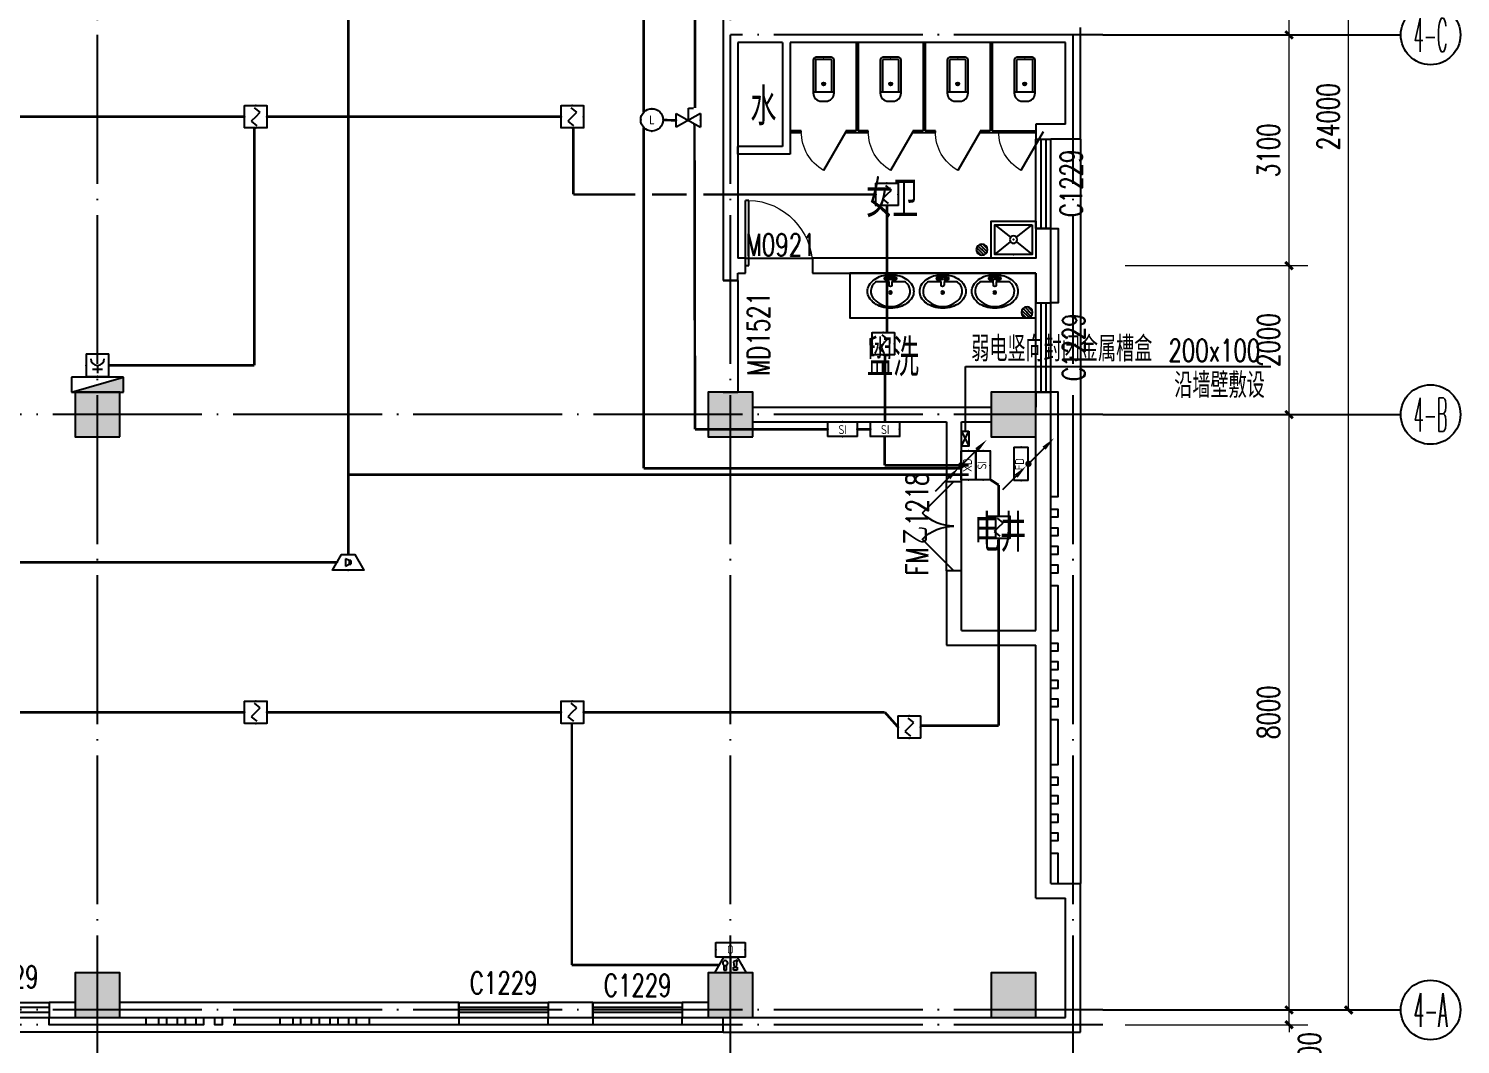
# Model space of a CAD drawing. Extents: x -124594 to 516503, y -3148 to 203159.
# Drawn here: x 135233 to 154458, y 17676 to 31324 of the extents above; entities that cross this region are included whole.
import ezdxf
from ezdxf.enums import TextEntityAlignment as Align

# ---------------------------------------------------------------- set-up
doc = ezdxf.new("R2010")
doc.units = 0
doc.header["$LTSCALE"] = 1000
doc.header["$MEASUREMENT"] = 0
doc.linetypes.add('DASH', pattern=[0.35, 0.25, -0.1])
doc.linetypes.add('DOTE', pattern=[2.42, 2, -0.2, 0.02, -0.2])
for name, color, linetype in [('AXIS', 3, 'Continuous'), ('AXIS_TEXT', 7, 'Continuous'), ('COLUMN', 9, 'Continuous'), ('DOOR_FIRE', 4, 'Continuous'), ('DOOR_FIRE_TEXT', 7, 'Continuous'), ('EQUIP-消防', 3, 'Continuous'), ('EQUIP-通讯', 3, 'Continuous'), ('EQUIP_消火栓', 7, 'Continuous'), ('J-AXIS-轴线', 1, 'DOTE'), ('J-DOOR-窗', 8, 'Continuous'), ('J-DOOR-门', 8, 'Continuous'), ('J-FLOR-洞口', 4, 'Continuous'), ('J-FURN-厨卫', 253, 'Continuous'), ('J-WALL-墙体', 2, 'Continuous'), ('LATRINE', 8, 'Continuous'), ('LWIRE', 4, 'Continuous'), ('PUB_HATCH', 8, 'Continuous'), ('PUB_TEXT', 7, 'Continuous'), ('TEL_LEAD', 3, 'Continuous'), ('WINDOW_TEXT', 7, 'Continuous'), ('WIRE-消防', 222, 'Continuous'), ('WIRE-消防广播', 4, 'TG_BC'), ('WIRE-消防电话', 4, 'TG_F'), ('外墙装饰线', 181, 'Continuous'), ('装饰柱', 7, 'Continuous')]:
    doc.layers.add(name, color=color, linetype=linetype)
doc.layers.add('建筑底图', color=8, linetype='Continuous', lineweight=5)
doc.styles.add('_TCH_AXIS', font='COMPLEX', dxfattribs={"bigfont": 'GBCBIG'})
doc.styles.add('_TCH_DIM', font='SIMPLEX', dxfattribs={"bigfont": 'GBCBIG'})
doc.styles.add('_TCH_DIM_T3', font='SIMPLEX', dxfattribs={"width": 0.705882, "bigfont": 'GBCBIG'})
doc.styles.add('_TCH_WINDOW', font='SIMPLEX', dxfattribs={"height": 3.5, "bigfont": 'GBCBIG'})
doc.styles.add('_TEL_ATTDEF', font='GBENOR', dxfattribs={"width": 0.8, "height": 3, "bigfont": 'GBCBIG'})
doc.styles.add('_TEL_DIM', font='SIMPLEX', dxfattribs={"width": 0.8, "height": 3.5, "bigfont": 'HZTXT'})
doc.styles.add('COMPLEX', font='COMPLEX')
doc.styles.add('HZ', font='simplex.shx', dxfattribs={"width": 0.7, "bigfont": 'hztxt.shx'})
doc.styles.get("Standard").update_dxf_attribs({"font": 'gbenor.shx', "bigfont": 'gbcbig.shx'})
doc.styles.add('TG_LINETYPE', font='SIMPLEX', dxfattribs={"width": 0.8, "height": 3, "bigfont": 'HZTXT'})
doc.linetypes.add('TG_BC', pattern='A,2,-0.85,["BC",TG_LINETYPE,S=0.1,R=0,X=-0.65,Y=-0.15],0', length=2.85)
doc.linetypes.add('TG_F', pattern='A,2,-0.4,["F",TG_LINETYPE,S=0.1,R=0,X=-0.28,Y=-0.15],0', length=2.4)
doc.dimstyles.new('_TCH_ARCH&&100', dxfattribs={"dimtxt": 297.5, "dimasz": 100, "dimexe": 250, "dimexo": 300, "dimgap": 126.25, "dimtad": 1, "dimdec": 0, "dimzin": 0, "dimdsep": 46, "dimtxsty": '_TCH_DIM_T3', "dimblk": 'ARCHTICK', "dimcen": 0.09, "dimclrt": 7, "dimazin": 2, "dimtfac": 1, "dimtdec": 0, "dimtix": 1, "dimtmove": 2, "dimatfit": 3, "dimfxl": 1, "dimtolj": 1, "dimtzin": 0, "dimarcsym": 0})

# ---------------------------------------------------------------- blocks, each defined once
blk = doc.blocks.new('$TCHSYS$WIN2D')
for p, q in [((-0.5, 0.5), (0.5, 0.5)), ((-0.5, 0.5), (-0.5, -0.5)), ((0.5, 0.5), (0.5, -0.5)), ((0.5, 0.167), (-0.5, 0.167)), ((0.5, -0.167), (-0.5, -0.167)), ((-0.5, -0.5), (0.5, -0.5))]:
    blk.add_line(p, q)
blk = doc.blocks.new('_AXISO')
blk.add_circle((0, 0), 0.5)
at = {"layer": 'AXIS_TEXT', "style": 'COMPLEX', "width": 1.041667}
blk.add_attdef('A', text='', height=0.56, dxfattribs=at).set_placement((-0.25, -0.28), (0.25, -0.28), align=Align.FIT)
blk = doc.blocks.new('$DorLib2D$00000116')
at = {"color": 0}
for p, q in [((-0.5, 0), (-0.146, 0.354)), ((0.5, 0), (0.146, 0.354))]:
    blk.add_line(p, q, dxfattribs=at)
for centre, start, end in [((-0.5, 0), 0, 45), ((0.5, 0), 135, 180)]:
    blk.add_arc(centre, 0.5, start, end, dxfattribs=at)
blk = doc.blocks.new('_ArchTick')
at = {"color": 0, "linetype": 'ByBlock', "const_width": 0.4}
blk.add_lwpolyline([(-0.5, -0.5), (0.5, 0.5)], dxfattribs=at)
blk = doc.blocks.new('*D168')
at = {"layer": 'AXIS', "color": 0, "lineweight": -2, "transparency": 16777216}
for p, q in [((149958, 118791), (153208, 118791)), ((152958, 94791), (152958, 118791)), ((149958, 94791), (153208, 94791))]:
    blk.add_line(p, q, dxfattribs=at)
at = {"layer": 'Defpoints', "color": 0, "transparency": 16777216}
for p in [(149658, 118791), (152958, 118791), (149658, 94791)]:
    blk.add_point(p, dxfattribs=at)
at = {"layer": 'AXIS', "color": 0, "lineweight": -2, "transparency": 16777216, "xscale": 100, "yscale": 100, "zscale": 100}
for p, rotation in [((152958, 118791), 90), ((152958, 94791), 270)]:
    blk.add_blockref('_ArchTick', p, dxfattribs=dict(at, rotation=rotation))
at = {"layer": 'AXIS', "color": 7, "transparency": 16777216, "insert": (152683, 106791), "char_height": 297.5, "attachment_point": 5, "rotation": 90, "style": '_TCH_DIM_T3'}
blk.add_mtext('\\A1;24000', dxfattribs=at)
blk = doc.blocks.new('*D169')
at = {"layer": 'AXIS', "color": 0, "lineweight": -2, "transparency": 16777216}
for p, q in [((149958, 94791), (152408, 94791)), ((152158, 94791), (152158, 94891)), ((152158, 94591), (152158, 94791)), ((149958, 94591), (152408, 94591)), ((152158, 94591), (152158, 94491))]:
    blk.add_line(p, q, dxfattribs=at)
at = {"layer": 'Defpoints', "color": 0, "transparency": 16777216}
for p in [(149658, 94791), (152158, 94791), (149658, 94591)]:
    blk.add_point(p, dxfattribs=at)
at = {"layer": 'AXIS', "color": 0, "lineweight": -2, "transparency": 16777216, "xscale": 100, "yscale": 100, "zscale": 100}
for p, rotation in [((152158, 94791), 270), ((152158, 94591), 90)]:
    blk.add_blockref('_ArchTick', p, dxfattribs=dict(at, rotation=rotation))
at = {"layer": 'AXIS', "color": 7, "transparency": 16777216, "insert": (152433, 94221), "char_height": 297.5, "attachment_point": 5, "rotation": 90, "style": '_TCH_DIM_T3'}
blk.add_mtext('\\A1;200', dxfattribs=at)
blk = doc.blocks.new('*D170')
at = {"layer": 'AXIS', "color": 0, "lineweight": -2, "transparency": 16777216}
for p, q in [((149958, 102791), (152408, 102791)), ((152158, 94791), (152158, 102791)), ((149958, 94791), (152408, 94791))]:
    blk.add_line(p, q, dxfattribs=at)
at = {"layer": 'Defpoints', "color": 0, "transparency": 16777216}
for p in [(149658, 102791), (152158, 102791), (149658, 94791)]:
    blk.add_point(p, dxfattribs=at)
at = {"layer": 'AXIS', "color": 0, "lineweight": -2, "transparency": 16777216, "xscale": 100, "yscale": 100, "zscale": 100}
for p, rotation in [((152158, 102791), 90), ((152158, 94791), 270)]:
    blk.add_blockref('_ArchTick', p, dxfattribs=dict(at, rotation=rotation))
at = {"layer": 'AXIS', "color": 7, "transparency": 16777216, "insert": (151883, 98791), "char_height": 297.5, "attachment_point": 5, "rotation": 90, "style": '_TCH_DIM_T3'}
blk.add_mtext('\\A1;8000', dxfattribs=at)
blk = doc.blocks.new('*D171')
at = {"layer": 'AXIS', "color": 0, "lineweight": -2, "transparency": 16777216}
for p, q in [((149958, 104791), (152408, 104791)), ((152158, 102791), (152158, 104791)), ((149958, 102791), (152408, 102791))]:
    blk.add_line(p, q, dxfattribs=at)
at = {"layer": 'Defpoints', "color": 0, "transparency": 16777216}
for p in [(149658, 104791), (152158, 104791), (149658, 102791)]:
    blk.add_point(p, dxfattribs=at)
at = {"layer": 'AXIS', "color": 0, "lineweight": -2, "transparency": 16777216, "xscale": 100, "yscale": 100, "zscale": 100}
for p, rotation in [((152158, 104791), 90), ((152158, 102791), 270)]:
    blk.add_blockref('_ArchTick', p, dxfattribs=dict(at, rotation=rotation))
at = {"layer": 'AXIS', "color": 7, "transparency": 16777216, "insert": (151883, 103791), "char_height": 297.5, "attachment_point": 5, "rotation": 90, "style": '_TCH_DIM_T3'}
blk.add_mtext('\\A1;2000', dxfattribs=at)
blk = doc.blocks.new('*D172')
at = {"layer": 'AXIS', "color": 0, "lineweight": -2, "transparency": 16777216}
for p, q in [((149958, 107891), (152408, 107891)), ((152158, 104791), (152158, 107891)), ((149958, 104791), (152408, 104791))]:
    blk.add_line(p, q, dxfattribs=at)
at = {"layer": 'Defpoints', "color": 0, "transparency": 16777216}
for p in [(149658, 107891), (152158, 107891), (149658, 104791)]:
    blk.add_point(p, dxfattribs=at)
at = {"layer": 'AXIS', "color": 0, "lineweight": -2, "transparency": 16777216, "xscale": 100, "yscale": 100, "zscale": 100}
for p, rotation in [((152158, 107891), 90), ((152158, 104791), 270)]:
    blk.add_blockref('_ArchTick', p, dxfattribs=dict(at, rotation=rotation))
at = {"layer": 'AXIS', "color": 7, "transparency": 16777216, "insert": (151883, 106341), "char_height": 297.5, "attachment_point": 5, "rotation": 90, "style": '_TCH_DIM_T3'}
blk.add_mtext('\\A1;3100', dxfattribs=at)
blk = doc.blocks.new('*D173')
at = {"layer": 'AXIS', "color": 0, "lineweight": -2, "transparency": 16777216}
for p, q in [((149958, 110791), (152408, 110791)), ((152158, 107891), (152158, 110791)), ((149958, 107891), (152408, 107891))]:
    blk.add_line(p, q, dxfattribs=at)
at = {"layer": 'Defpoints', "color": 0, "transparency": 16777216}
for p in [(149658, 110791), (152158, 110791), (149658, 107891)]:
    blk.add_point(p, dxfattribs=at)
at = {"layer": 'AXIS', "color": 0, "lineweight": -2, "transparency": 16777216, "xscale": 100, "yscale": 100, "zscale": 100}
for p, rotation in [((152158, 110791), 90), ((152158, 107891), 270)]:
    blk.add_blockref('_ArchTick', p, dxfattribs=dict(at, rotation=rotation))
at = {"layer": 'AXIS', "color": 7, "transparency": 16777216, "insert": (151883, 109341), "char_height": 297.5, "attachment_point": 5, "rotation": 90, "style": '_TCH_DIM_T3'}
blk.add_mtext('\\A1;2900', dxfattribs=at)
blk = doc.blocks.new('_FZH')
blk.add_lwpolyline([(-0.5, -0.5), (0.5, -0.5), (0.5, 0.5), (-0.5, 0.5)], close=True)
at = {"layer": 'PUB_HATCH'}
blk.add_solid([(-0.5, -0.5), (0.5, -0.5), (-0.5, 0.5), (0.5, 0.5)], dxfattribs=at)
blk = doc.blocks.new('$DorLib2D$00000001')
for p, q in [((0.45, 0.975), (0.5, 0.975)), ((0.45, 0), (0.45, 0.975)), ((0.5, 0), (0.5, 0.975)), ((0.5, 0), (0.45, 0))]:
    blk.add_line(p, q)
at = {"lineweight": 13}
blk.add_arc((0.475, 0), 0.975, 91.4693, 180, dxfattribs=at)
blk = doc.blocks.new('$lvtry$00000196')
at = {"color": 0}
for points in [[(219, -385, 0.106486), (289, -308, 0.130324), (310, -225, 0.130324), (289, -143, 0.106486), (219, -66, 0.084172), (123, -18, 0.073176), (0, 0, 0.073176), (-123, -18, 0.084172), (-219, -66, 0.106486), (-289, -143, 0.130324), (-310, -225, 0.130324), (-289, -308, 0.106486), (-219, -385, 0.084172), (-123, -433, 0.073176), (0, -451, 0.073176), (123, -433, 0.084172)], [(-22, -44), (-17, -142, 1), (21, -142), (26, -44, 0.493794)]]:
    blk.add_lwpolyline(points, format="xyb", close=True, dxfattribs=at)
for points in [[(-218, -329, -0.467303), (-199, -103, -0.154885), (-179, -96), (-17, -96, -0.154885)], [(21, -96), (183, -96, -0.154885), (203, -103, -0.467303), (222, -329, -0.210278), (2, -430, -0.210278), (-218, -329, -0.467303)]]:
    blk.add_lwpolyline(points, format="xyb", dxfattribs=at)
for points in [[(-52, -25), (56, -25)], [(-52, -78), (-20, -78)], [(24, -78), (56, -78)]]:
    blk.add_lwpolyline(points, dxfattribs=at)
for centre, radius in [((-52, -52), 19.4), ((-52, -52), 12.6), ((56, -52), 19.4), ((56, -52), 12.6), ((2, -241), 19.7), ((2, -241), 14.7)]:
    blk.add_circle(centre, radius, dxfattribs=at)
for centre, start, end in [((-52, -52), 90, 270), ((56, -52), 270, 90)]:
    blk.add_arc(centre, 26.5, start, end, dxfattribs=at)
for p in [(2, -62), (2, -241)]:
    blk.add_point(p, dxfattribs=at)
blk = doc.blocks.new('$lvtry$00000171')
for p, q in [((-74, 11), (-11, 74)), ((-70, -27), (27, 70)), ((-53, -53), (53, 53)), ((-27, -70), (70, 27)), ((11, -74), (74, -11))]:
    blk.add_line(p, q)
blk.add_circle((0, 0), 75)
blk.add_point((0, 0))
blk = doc.blocks.new('$lvtry$00000191')
at = {"color": 0}
for p, q in [((-250, -50, 0), (-39, -219, 0)), ((39, -219, 0), (250, -50, 0)), ((-250, -450, 0), (-39, -281, 0)), ((39, -281, 0), (250, -450, 0))]:
    blk.add_line(p, q, dxfattribs=at)
at = {"color": 0, "elevation": 0}
for points in [[(300, -500), (300, 0), (-300, 0), (-300, -500)], [(250, -450), (250, -50), (-250, -50), (-250, -450)]]:
    blk.add_lwpolyline(points, close=True, dxfattribs=at)
at = {"color": 0}
blk.add_circle((0, -250, 0), 50, dxfattribs=at)
for p in [(0, -50, 0), (0, -250, 0)]:
    blk.add_point(p, dxfattribs=at)
blk = doc.blocks.new('$lvtry$00000202')
at = {"color": 0}
for p, q in [((-110, -40, 0), (-110, -470, 0)), ((100, -30, 0), (-100, -30, 0)), ((110, -470, 0), (110, -40, 0)), ((140, -470, 0), (-140, -470, 0))]:
    blk.add_line(p, q, dxfattribs=at)
at = {"color": 0, "elevation": 0}
blk.add_lwpolyline([(140, -40, 0.414214), (100, 0), (-100, 0, 0.414214), (-140, -40), (-140, -480, 0.414214), (-30, -590), (30, -590, 0.414214), (140, -480)], format="xyb", close=True, dxfattribs=at)
at = {"color": 0}
blk.add_circle((0, -359, 0), 20, dxfattribs=at)
for centre, start, end in [((-100, -40, 0), 90, 180), ((100, -40, 0), 0, 90)]:
    blk.add_arc(centre, 10, start, end, dxfattribs=at)
for p in [(0, 0, 0), (0, -359, 0)]:
    blk.add_point(p, dxfattribs=at)
blk = doc.blocks.new('$TCHSYS$APDOOR2D')
blk.add_line((0.5, 0), (0, 0.866))
at = {"lineweight": 13}
blk.add_arc((0.5, 0), 1, 120, 180, dxfattribs=at)
blk = doc.blocks.new('$Equip$00002649')
for p, q in [((-0.5, 0.5), (-0.5, -0.5)), ((0.5, 0.5), (-0.5, 0.5)), ((-0.2, 0.2), (0.05, 0.4)), ((0, 0), (-0.2, 0.2)), ((0, 0), (0.2, -0.2)), ((0.5, -0.5), (0.5, 0.5)), ((-0.5, -0.5), (0.5, -0.5)), ((0.2, -0.2), (-0.05, -0.4))]:
    blk.add_line(p, q)
at = {"const_width": 0.0667}
blk.add_lwpolyline([(-0.5, 0.5), (0.5, 0.5), (0.5, -0.5), (-0.5, -0.5), (-0.5, 0.5), (0.5, 0.5)], dxfattribs=at)
for p in [(-0.5, 0), (0, 0.5), (0.5, 0), (0, -0.5)]:
    blk.add_point(p)
at = {"color": 7, "flags": 1}
for tag, height, p in [('A', 0.00002, (0, 0)), ('B', 0.4, (0.762, -0.208))]:
    blk.add_attdef(tag, text='', height=height, dxfattribs=at).set_placement(p, align=Align.MIDDLE_CENTER)
blk = doc.blocks.new('$equip$00003125')
for p, q in [((-0.65, 0.65), (-0.65, 0)), ((0.65, 0.65), (-0.65, 0.65)), ((0.65, 0), (0.65, 0.65)), ((-0.65, 0), (0.65, 0))]:
    blk.add_line(p, q)
at = {"const_width": 0.0667}
blk.add_lwpolyline([(-0.65, 0.65), (-0.65, 0), (0.65, 0), (0.65, 0.65), (-0.65, 0.65), (-0.65, 0)], dxfattribs=at)
for p in [(0, 0.65), (-0.65, 0.325), (0, 0), (0.65, 0.325)]:
    blk.add_point(p)
at = {"color": 7}
blk.add_attdef('$TEXT$', text='', height=0.4, dxfattribs=at).set_placement((0.006, 0.343), align=Align.MIDDLE_CENTER)
at = {"color": 7, "flags": 1}
for tag, p in [('A', (0, 0)), ('B', (0.905, 0.246))]:
    blk.add_attdef(tag, text='', height=0.4, dxfattribs=at).set_placement(p, align=Align.MIDDLE_CENTER)
blk = doc.blocks.new('$equip$00002679')
for p, q in [((-0.3, 0.699), (-0.703, 0)), ((0.3, 0.699), (-0.3, 0.699)), ((0.3, 0.699), (-0.3, 0.699)), ((0, 0.699), (0, 0)), ((0.703, 0), (0.3, 0.699)), ((-0.703, 0), (0.703, 0)), ((-0.264, 0.249), (-0.304, 0.569)), ((-0.304, 0.569), (-0.128, 0.489)), ((-0.304, 0.249), (-0.304, 0.113)), ((-0.128, 0.249), (-0.304, 0.249)), ((-0.304, 0.113), (-0.128, 0.113)), ((-0.128, 0.489), (-0.168, 0.249)), ((-0.128, 0.113), (-0.128, 0.249)), ((0.174, 0.11), (0.174, 0.338)), ((0.294, 0.11), (0.174, 0.11)), ((0.294, 0.338), (0.294, 0.11))]:
    blk.add_line(p, q)
at = {"const_width": 0.0667}
for points in [[(-0.299, 0.699), (0.301, 0.699), (0.703, 0), (-0.702, 0), (-0.299, 0.699), (0.301, 0.699)], [(-0.3, 0.699), (0.3, 0.699), (0.703, 0), (-0.703, 0), (-0.3, 0.699), (0.3, 0.699)]]:
    blk.add_lwpolyline(points, dxfattribs=at)
blk.add_circle((0.234, 0.43), 0.111)
for p in [(0, 0.699), (-0.501, 0.349), (0, 0), (0.502, 0.349)]:
    blk.add_point(p)
at = {"color": 7, "flags": 1}
for tag, height, p in [('A', 0.00002, (0, 0)), ('B', 0.4, (0.961, 0.299))]:
    blk.add_attdef(tag, text='', height=height, dxfattribs=at).set_placement(p, align=Align.MIDDLE_CENTER)
blk = doc.blocks.new('$equip$00002776')
for p, q in [((0.65, 0.65), (-0.65, 0.65)), ((-0.65, 0.65), (-0.65, 0)), ((0.65, 0), (0.65, 0.65)), ((-0.65, 0), (0.65, 0))]:
    blk.add_line(p, q)
at = {"const_width": 0.0667}
blk.add_lwpolyline([(-0.65, 0.65), (-0.65, 0), (0.65, 0), (0.65, 0.65), (-0.65, 0.65), (-0.65, 0)], dxfattribs=at)
for p in [(0, 0.65), (-0.65, 0.325), (0, 0), (0.65, 0.325)]:
    blk.add_point(p)
at = {"color": 7}
blk.add_attdef('$TEXT$', text='', height=0.4, dxfattribs=at).set_placement((0.006, 0.343), align=Align.MIDDLE_CENTER)
at = {"color": 7, "flags": 1}
for tag, p in [('A', (0, 0)), ('B', (0.905, 0.246))]:
    blk.add_attdef(tag, text='', height=0.4, dxfattribs=at).set_placement(p, align=Align.MIDDLE_CENTER)
blk = doc.blocks.new('竖向桥架200')
for p, q in [((20056, 25914), (19956, 25714)), ((20056, 25714), (19956, 25914))]:
    blk.add_line(p, q)
blk.add_lwpolyline([(19956, 25914), (19956, 25714), (20056, 25714), (20056, 25914)], close=True)
blk = doc.blocks.new('$equip$00002786')
for p, q in [((0.65, 0.65), (-0.65, 0.65)), ((-0.65, 0.65), (-0.65, 0)), ((0.65, 0), (0.65, 0.65)), ((-0.65, 0), (0.65, 0))]:
    blk.add_line(p, q)
at = {"const_width": 0.0667}
blk.add_lwpolyline([(-0.65, 0.65), (0.65, 0.65), (0.65, 0), (-0.65, 0), (-0.65, 0.65), (0.65, 0.65)], dxfattribs=at)
for p in [(0, 0.65), (-0.65, 0.325), (0, 0), (0.65, 0.325)]:
    blk.add_point(p)
at = {"color": 7}
blk.add_attdef('$TEXT$', text='', height=0.4, dxfattribs=at).set_placement((0.006, 0.343), align=Align.MIDDLE_CENTER)
at = {"color": 7, "flags": 1}
for tag, p in [('A', (0, 0)), ('B', (0.905, 0.246))]:
    blk.add_attdef(tag, text='', height=0.4, dxfattribs=at).set_placement(p, align=Align.MIDDLE_CENTER)
blk = doc.blocks.new('$equip$00002677')
for p, q in [((-0.3, 0.699), (-0.703, 0)), ((0.3, 0.699), (-0.3, 0.699)), ((0.703, 0), (0.3, 0.699)), ((-0.703, 0), (0.703, 0)), ((-0.117, 0.421), (-0.117, 0.26)), ((-0.117, 0.421), (-0.036, 0.421)), ((-0.036, 0.26), (-0.117, 0.26)), ((-0.036, 0.421), (0.118, 0.503)), ((-0.036, 0.421), (-0.036, 0.26)), ((0.118, 0.173), (-0.036, 0.26)), ((0.118, 0.503), (0.118, 0.173))]:
    blk.add_line(p, q)
at = {"const_width": 0.0667}
blk.add_lwpolyline([(-0.3, 0.699), (0.3, 0.699), (0.703, 0), (-0.703, 0), (-0.3, 0.699), (0.3, 0.699)], dxfattribs=at)
blk.add_lwpolyline([(-0.3, 0.699), (0.3, 0.699), (0.703, 0), (-0.703, 0), (-0.3, 0.699), (0.3, 0.699)], dxfattribs=at)
for p in [(0, 0.699), (-0.501, 0.349), (0, 0), (0.502, 0.349)]:
    blk.add_point(p)
at = {"color": 7, "flags": 1}
for tag, height, p in [('A', 0.00002, (0, 0)), ('B', 0.4, (0.961, 0.299))]:
    blk.add_attdef(tag, text='', height=height, dxfattribs=at).set_placement(p, align=Align.MIDDLE_CENTER)
blk = doc.blocks.new('$equip$00002555')
for p, q in [((-0.75, 0.3), (-0.75, -0.3)), ((0.75, 0.3), (-0.75, 0.3)), ((0.75, -0.3), (0.75, 0.3)), ((-0.75, -0.3), (0.75, -0.3))]:
    blk.add_line(p, q)
at = {"const_width": 0.0667}
blk.add_lwpolyline([(-0.75, 0.3), (-0.75, -0.3), (0.75, -0.3), (0.75, 0.3), (-0.75, 0.3), (-0.75, -0.3)], dxfattribs=at)
for p in [(-0.75, 0), (0, 0.3), (0.75, 0), (0, -0.3)]:
    blk.add_point(p)
at = {"color": 7, "style": '_TEL_DIM'}
blk.add_attdef('$TEXT$', text='', height=0.4, dxfattribs=at).set_placement((-0.018, 0.002), align=Align.MIDDLE_CENTER)
at = {"color": 7, "style": '_TEL_DIM', "flags": 1}
blk.add_attdef('A', text='', height=0.00002, dxfattribs=at).set_placement((0, 0), align=Align.MIDDLE_CENTER)
blk = doc.blocks.new('$TelecSys$00000081')
for p, q in [((0.104, 0.104), (0.104, 0.104)), ((-1.15, -1.15), (-0.55, -0.55)), ((-0.104, -0.104), (-0.104, -0.104))]:
    blk.add_line(p, q)
at = {"const_width": 0.142}
blk.add_lwpolyline([(0.071, 0, 1), (-0.071, 0, 1)], format="xyb", close=True, dxfattribs=at)
blk.add_solid([(-0.62, -0.48), (-0.48, -0.62), (-0.1, -0.1)])
at = {"width": 0.8, "flags": 9}
blk.add_attdef('A', (0, 0), '', height=0.00002, rotation=180, dxfattribs=at)
blk = doc.blocks.new('$TelecSys$00000079')
for p, q in [((0.7, 0.7), (0, 0)), ((0.104, 0.104), (0.104, 0.104)), ((-0.104, -0.104), (-0.104, -0.104))]:
    blk.add_line(p, q)
at = {"const_width": 0.142}
blk.add_lwpolyline([(-0.071, 0, 1), (0.071, 0, 1)], format="xyb", close=True, dxfattribs=at)
blk.add_solid([(0.63, 0.77), (0.77, 0.63), (1.15, 1.15)])
at = {"width": 0.8, "flags": 9}
blk.add_attdef('A', (0, 0), '', height=0.00002, dxfattribs=at)
blk = doc.blocks.new('$equip$00002656')
for p, q in [((-0.5, 1), (-0.5, 0)), ((0.5, 1), (-0.5, 1)), ((0.5, 0), (0.5, 1)), ((-0.5, 0), (0.5, 0)), ((-0.219, 0.331), (0.222, 0.331)), ((0, 0.5), (0, 0.15))]:
    blk.add_line(p, q)
at = {"const_width": 0.0667}
blk.add_lwpolyline([(-0.5, 1), (0.5, 1), (0.5, 0), (-0.5, 0), (-0.5, 1), (0.5, 1)], dxfattribs=at)
blk.add_arc((0, 0.8), 0.3, 180, 0)
for p in [(0, 1), (-0.5, 0.5), (0, 0), (0.5, 0.5)]:
    blk.add_point(p)
at = {"color": 7, "flags": 1}
for tag, height, p in [('A', 0.00002, (0, 0)), ('B', 0.4, (0.762, 0.292))]:
    blk.add_attdef(tag, text='', height=height, dxfattribs=at).set_placement(p, align=Align.MIDDLE_CENTER)
blk = doc.blocks.new('$equip$00002792')
at = {"const_width": 0.0667}
blk.add_lwpolyline([(-0.5, 0, -1), (0.5, 0, -1), (-0.5, 0, -1.463176)], format="xyb", dxfattribs=at)
blk.add_circle((0, 0), 0.5)
for p in [(-0.5, 0), (0, 0.5), (0.5, 0), (0, -0.5)]:
    blk.add_point(p)
at = {"color": 7}
blk.add_attdef('$TEXT$', text='', height=0.4, dxfattribs=at).set_placement((0.002, -0.002), align=Align.MIDDLE_CENTER)
at = {"color": 7, "flags": 1}
for tag, height, p in [('A', 0.00002, (0, 0)), ('B', 0.4, (0.755, -0.254))]:
    blk.add_attdef(tag, text='', height=height, dxfattribs=at).set_placement(p, align=Align.MIDDLE_CENTER)
blk = doc.blocks.new('$equip$00002794')
for p, q in [((0, -0.552), (0, 0)), ((0, 0), (0.229, 0)), ((-0.55, -0.852), (-0.55, -0.252)), ((-0.55, -0.252), (0.55, -0.852)), ((0.55, -0.252), (-0.55, -0.852)), ((0.55, -0.252), (0.55, -0.852))]:
    blk.add_line(p, q)
for p in [(-0.55, -0.552), (0, -0.552), (0.55, -0.552)]:
    blk.add_point(p)
at = {"color": 7, "flags": 1}
for tag, height, p in [('A', 0.00002, (0, 0)), ('B', 0.4, (0.805, -0.606))]:
    blk.add_attdef(tag, text='', height=height, dxfattribs=at).set_placement(p, align=Align.MIDDLE_CENTER)
blk = doc.blocks.new('$TwtSys$00000434')
for p, q in [((-0.5, 0.5), (-0.5, -0.5)), ((-0.5, -0.5), (0.5, 0.5)), ((0.5, 0.5), (-0.5, 0.5)), ((0.5, -0.5), (0.5, 0.5)), ((-0.5, -0.5), (0.5, -0.5))]:
    blk.add_line(p, q)
blk.add_solid([(0.5, -0.5), (0.5, 0.5), (-0.5, -0.5)])
blk = doc.blocks.new('HGSDEWS')
at = {"color": 8}
blk.add_lwpolyline([(144558.3, 94490.8), (102258.3, 94490.8)], dxfattribs=at)
at = {"layer": 'AXIS', "color": 8}
for p, q in [((149658.3, 107890.8), (153658.3, 107890.8)), ((149658.3, 102790.8), (153658.3, 102790.8)), ((149658.3, 94790.8), (153658.3, 94790.8))]:
    blk.add_line(p, q, dxfattribs=at)
at = {"layer": 'DOOR_FIRE', "color": 8}
for p, q in [((147558.3, 100690.8, 300), (147558.3, 101890.8, 300)), ((147758.3, 100690.8, 300), (147758.3, 101890.8, 300))]:
    blk.add_line(p, q, dxfattribs=at)
at = {"layer": 'J-AXIS-轴线', "color": 8}
for p, q in [((136158.3, 93790.8), (136158.3, 119790.8)), ((144658.3, 93790.8), (144658.3, 119790.8)), ((149658.3, 107890.8), (144658.3, 107890.8)), ((149258.3, 93790.8), (149258.3, 107890.8)), ((149658.3, 102790.8), (101158.3, 102790.8)), ((149658.3, 94790.8), (101158.3, 94790.8)), ((149658.3, 94590.8), (101158.3, 94590.8))]:
    blk.add_line(p, q, dxfattribs=at)
at = {"layer": 'J-DOOR-门', "color": 8}
blk.add_line((144858.3, 104890.8), (145758.3, 104890.8), dxfattribs=at)
at = {"layer": 'J-FLOR-洞口', "color": 8, "linetype": 'DASH'}
for p, q in [((144758.3, 104590.8), (144558.3, 104590.8)), ((144558.3, 103090.8), (144758.3, 103090.8))]:
    blk.add_line(p, q, dxfattribs=at)
at = {"layer": 'J-FLOR-洞口', "color": 8}
blk.add_line((144758.3, 104590.8), (144758.3, 103090.8), dxfattribs=at)
at = {"layer": 'J-FURN-厨卫', "color": 8}
blk.add_lwpolyline([(148758.3, 104690.8), (146258.3, 104690.8), (146258.3, 104090.8), (148758.3, 104090.8)], close=True, dxfattribs=at)
at = {"layer": 'J-WALL-墙体', "color": 8}
for p, q in [((144558.3, 108315.8), (144558.3, 107890.8)), ((144558.3, 107890.8), (144558.3, 104790.8)), ((149358.3, 106490.8), (149358.3, 107990.8)), ((144758.3, 107790.8), (144758.3, 104890.8)), ((145358.3, 107790.8), (144758.3, 107790.8)), ((145358.3, 107790.8), (145358.3, 106390.8)), ((148858.3, 107790.8), (145458.3, 107790.8)), ((145458.3, 107790.8), (145458.3, 106290.8)), ((149158.3, 107790.8), (148858.3, 107790.8)), ((149158.3, 106690.8), (149158.3, 107790.8)), ((149158.3, 106690.8), (148758.3, 106690.8)), ((148758.3, 106690.8), (148758.3, 106490.8)), ((145358.3, 106390.8), (144758.3, 106390.8)), ((144758.3, 106290.8), (144758.3, 106390.8)), ((148758.3, 106490.8), (148958.3, 106490.8)), ((149358.3, 106490.8), (148958.3, 106490.8)), ((145458.3, 106290.8), (144758.3, 106290.8)), ((148958.3, 105290.8), (148758.3, 105290.8)), ((148758.3, 105290.8), (148758.3, 104890.8)), ((148958.3, 104790.8), (148958.3, 105290.8)), ((144558.3, 104790.8), (144558.3, 104590.8)), ((144858.3, 104890.8), (144758.3, 104890.8)), ((144858.3, 104690.8), (144858.3, 104890.8)), ((148758.3, 104890.8), (145758.3, 104890.8)), ((145758.3, 104890.8), (145758.3, 104690.8)), ((148958.3, 104290.8), (148958.3, 104790.8)), ((144558.3, 104590.8), (144758.3, 104590.8)), ((144758.3, 104690.8), (144858.3, 104690.8)), ((144758.3, 104590.8), (144758.3, 104690.8)), ((145758.3, 104690.8), (148758.3, 104690.8)), ((148758.3, 104690.8), (148758.3, 104290.8)), ((148758.3, 104290.8), (148958.3, 104290.8)), ((148958.3, 103090.8), (148758.3, 103090.8)), ((148758.3, 103090.8), (148758.3, 102890.8)), ((148958.3, 102790.8), (148958.3, 103090.8)), ((144958.3, 102890.8), (147658.3, 102890.8)), ((147658.3, 102890.8), (148158.3, 102890.8)), ((144958.3, 102690.8), (147558.3, 102690.8)), ((147558.3, 102690.8), (147558.3, 101890.8)), ((147758.3, 101890.8), (147758.3, 102690.8)), ((147758.3, 102690.8), (148158.3, 102690.8)), ((148758.3, 99890.8), (148758.3, 102690.8)), ((148958.3, 99790.8), (148958.3, 102790.8)), ((147558.3, 101890.8), (147758.3, 101890.8)), ((147758.3, 100690.8), (147558.3, 100690.8)), ((147558.3, 100690.8), (147558.3, 99690.8)), ((147758.3, 99890.8), (147758.3, 100690.8)), ((147758.3, 99890.8), (148758.3, 99890.8)), ((148958.3, 96490.8), (148958.3, 99790.8)), ((147558.3, 99690.8), (148758.3, 99690.8)), ((148758.3, 96290.8), (148758.3, 99690.8)), ((148958.3, 96490.8), (149358.3, 96490.8)), ((149358.3, 94490.8), (149358.3, 96490.8)), ((148758.3, 96290.8), (149158.3, 96290.8)), ((149158.3, 94690.8), (149158.3, 96290.8)), ((135858.3, 94890.8), (135508.3, 94890.8)), ((135508.3, 94890.8), (135508.3, 94690.8)), ((141008.3, 94890.8), (136458.3, 94890.8)), ((141008.3, 94690.8), (141008.3, 94890.8)), ((142808.3, 94890.8), (142208.3, 94890.8)), ((142208.3, 94890.8), (142208.3, 94690.8)), ((142808.3, 94690.8), (142808.3, 94890.8)), ((144358.3, 94890.8), (144008.3, 94890.8)), ((144008.3, 94890.8), (144008.3, 94690.8)), ((135508.3, 94690.8), (135858.3, 94690.8)), ((136458.3, 94690.8), (141008.3, 94690.8)), ((142208.3, 94690.8), (142808.3, 94690.8)), ((144008.3, 94690.8), (144358.3, 94690.8)), ((144558.3, 94490.8), (144558.3, 94690.8)), ((144758.3, 94690.8), (149158.3, 94690.8)), ((144558.3, 94490.8), (149358.3, 94490.8))]:
    blk.add_line(p, q, dxfattribs=at)
at = {"layer": 'LATRINE'}
for p, q in [((146345.8, 107790.8), (146345.8, 106603.3)), ((146370.8, 107790.8), (146345.8, 107790.8)), ((146370.8, 107790.8), (146370.8, 106603.3)), ((147245.8, 107790.8), (147245.8, 106603.3)), ((147270.8, 107790.8), (147245.8, 107790.8)), ((147270.8, 107790.8), (147270.8, 106603.3)), ((148145.8, 107790.8), (148145.8, 106603.3)), ((148170.8, 107790.8), (148145.8, 107790.8)), ((148170.8, 107790.8), (148170.8, 106603.3)), ((146358.3, 106578.3), (146508.3, 106578.3)), ((146508.3, 106603.3), (146370.8, 106603.3)), ((146508.3, 106578.3), (146508.3, 106603.3)), ((147245.8, 106603.3), (147108.3, 106603.3)), ((147108.3, 106603.3), (147108.3, 106578.3)), ((147108.3, 106578.3), (147258.3, 106578.3)), ((147258.3, 106578.3), (147408.3, 106578.3)), ((147408.3, 106603.3), (147270.8, 106603.3)), ((147408.3, 106578.3), (147408.3, 106603.3)), ((148145.8, 106603.3), (148008.3, 106603.3)), ((148008.3, 106603.3), (148008.3, 106578.3)), ((148008.3, 106578.3), (148158.3, 106578.3)), ((148158.3, 106578.3), (148758.3, 106578.3)), ((148170.8, 106603.3), (148758.3, 106603.3))]:
    blk.add_line(p, q, dxfattribs=at)
at = {"layer": 'LATRINE', "color": 8}
for p, q in [((145608.3, 106603.3), (145458.3, 106603.3)), ((145458.3, 106603.3), (145458.3, 106578.3)), ((145458.3, 106578.3), (145608.3, 106578.3)), ((145608.3, 106578.3), (145608.3, 106603.3)), ((146345.8, 106603.3), (146208.3, 106603.3)), ((146208.3, 106603.3), (146208.3, 106578.3)), ((146208.3, 106578.3), (146358.3, 106578.3))]:
    blk.add_line(p, q, dxfattribs=at)
at = {"layer": '外墙装饰线', "color": 8}
for points in [[(149358.3, 106490.8), (149358.3, 96490.8)], [(144558.3, 94490.8), (102258.3, 94490.8)]]:
    blk.add_lwpolyline(points, dxfattribs=at)
at = {"layer": '装饰柱', "color": 8}
for points in [[(148958.3, 105290.8), (149058.3, 105290.8), (149058.3, 104290.8), (148958.3, 104290.8)], [(148958.3, 101690.8), (149058.3, 101690.8), (149058.3, 103090.8), (148958.3, 103090.8)], [(148958.3, 101415.8), (149058.3, 101415.8), (149058.3, 101515.8), (148958.3, 101515.8)], [(148958.3, 101165.8), (149058.3, 101165.8), (149058.3, 101265.8), (148958.3, 101265.8)], [(148958.3, 100915.8), (149058.3, 100915.8), (149058.3, 101015.8), (148958.3, 101015.8)], [(148958.3, 100665.8), (149058.3, 100665.8), (149058.3, 100765.8), (148958.3, 100765.8)], [(148958.3, 99890.8), (149058.3, 99890.8), (149058.3, 100490.8), (148958.3, 100490.8)], [(148958.3, 99890.8), (149058.3, 99890.8), (149058.3, 100290.8), (149058.3, 100290.8)], [(148958.3, 99615.8), (149058.3, 99615.8), (149058.3, 99715.8), (148958.3, 99715.8)], [(148958.3, 99365.8), (149058.3, 99365.8), (149058.3, 99465.8), (148958.3, 99465.8)], [(148958.3, 99115.8), (149058.3, 99115.8), (149058.3, 99215.8), (148958.3, 99215.8)], [(148958.3, 98865.8), (149058.3, 98865.8), (149058.3, 98965.8), (148958.3, 98965.8)], [(148958.3, 98090.8), (149058.3, 98090.8), (149058.3, 98690.8), (148958.3, 98690.8)], [(148958.3, 97815.8), (149058.3, 97815.8), (149058.3, 97915.8), (148958.3, 97915.8)], [(148958.3, 97565.8), (149058.3, 97565.8), (149058.3, 97665.8), (148958.3, 97665.8)], [(148958.3, 97315.8), (149058.3, 97315.8), (149058.3, 97415.8), (148958.3, 97415.8)], [(148958.3, 97065.8), (149058.3, 97065.8), (149058.3, 97165.8), (148958.3, 97165.8)], [(149058.3, 96490.8), (149058.3, 96890.8), (148958.3, 96890.8)], [(136808.3, 94690.8), (136808.3, 94590.8), (135508.3, 94590.8), (135508.3, 94690.8)], [(137083.3, 94690.8), (137083.3, 94590.8), (136983.3, 94590.8), (136983.3, 94690.8)], [(137333.3, 94690.8), (137333.3, 94590.8), (137233.3, 94590.8), (137233.3, 94690.8)], [(137583.3, 94690.8), (137583.3, 94590.8), (137483.3, 94590.8), (137483.3, 94690.8)], [(137833.3, 94690.8), (137833.3, 94590.8), (137733.3, 94590.8), (137733.3, 94690.8)], [(138608.3, 94690.8), (138608.3, 94590.8), (138008.3, 94590.8), (138008.3, 94690.8)], [(138883.3, 94690.8), (138883.3, 94590.8), (138783.3, 94590.8), (138783.3, 94690.8)], [(139133.3, 94690.8), (139133.3, 94590.8), (139033.3, 94590.8), (139033.3, 94690.8)], [(139383.3, 94690.8), (139383.3, 94590.8), (139283.3, 94590.8), (139283.3, 94690.8)], [(139633.3, 94690.8), (139633.3, 94590.8), (139533.3, 94590.8), (139533.3, 94690.8)], [(141008.3, 94690.8), (141008.3, 94590.8), (139808.3, 94590.8), (139808.3, 94690.8)], [(142808.3, 94690.8), (142808.3, 94590.8), (142208.3, 94590.8), (142208.3, 94690.8)], [(144558.3, 94590.8), (144558.3, 94590.8), (144008.3, 94590.8), (144008.3, 94690.8)]]:
    blk.add_lwpolyline(points, dxfattribs=at)
at = {"layer": 'AXIS', "color": 8}
ref = blk.add_blockref('_AXISO', (154058.3, 107890.8), dxfattribs=dict(at, xscale=800, yscale=800, zscale=800))
ref.add_attrib('A', '4-C', dxfattribs={"layer": 'AXIS_TEXT', "color": 8, "height": 452.55, "style": '_TCH_AXIS', "width": 0.33871}).set_placement((153832.1, 107664.5), (154284.6, 107664.5), align=Align.FIT)
ref = blk.add_blockref('_AXISO', (154058.3, 102790.8), dxfattribs=dict(at, xscale=800, yscale=800, zscale=800))
ref.add_attrib('A', '4-B', dxfattribs={"layer": 'AXIS_TEXT', "color": 8, "height": 452.55, "style": '_TCH_AXIS', "width": 0.328125}).set_placement((153832.1, 102564.5), (154284.6, 102564.5), align=Align.FIT)
ref = blk.add_blockref('_AXISO', (154058.3, 94790.8), dxfattribs=dict(at, xscale=800, yscale=800, zscale=800))
ref.add_attrib('A', '4-A', dxfattribs={"layer": 'AXIS_TEXT', "color": 8, "height": 452.55, "style": '_TCH_AXIS', "width": 0.323077}).set_placement((153832.1, 94564.5), (154284.6, 94564.5), align=Align.FIT)
at = {"layer": 'COLUMN', "color": 8, "xscale": 600, "yscale": 600, "zscale": 600, "rotation": 90}
for p in [(136158.3, 102790.8), (144658.3, 102790.8), (148458.3, 102790.8), (136158.3, 94990.8), (144658.3, 94990.8), (148458.3, 94990.8)]:
    blk.add_blockref('_FZH', p, dxfattribs=at)
at = {"layer": 'DOOR_FIRE', "color": 8, "xscale": -1200, "yscale": 1200, "zscale": 200, "rotation": 90}
blk.add_blockref('$DorLib2D$00000116', (147658.3, 101290.8), dxfattribs=at)
at = {"layer": 'J-DOOR-窗', "color": 8}
ref = blk.add_blockref('$TCHSYS$WIN2D', (148858.3, 105890.8), dxfattribs=dict(at, xscale=1200, yscale=200, zscale=200, rotation=90))
ref.add_attrib('A', 'C1229', (149382.1, 105440.8), dxfattribs={"layer": 'WINDOW_TEXT', "color": 8, "height": 297.5, "rotation": 90, "style": '_TCH_WINDOW', "width": 0.705882})
ref = blk.add_blockref('$TCHSYS$WIN2D', (148858.3, 103690.8), dxfattribs=dict(at, xscale=1200, yscale=200, zscale=200, rotation=90))
ref.add_attrib('A', 'C1229', (149415.4, 103240.8), dxfattribs={"layer": 'WINDOW_TEXT', "color": 8, "height": 297.5, "rotation": 90, "style": '_TCH_WINDOW', "width": 0.705882})
ref = blk.add_blockref('$TCHSYS$WIN2D', (134908.3, 94790.8), dxfattribs=dict(at, xscale=1200, yscale=200, zscale=200))
ref.add_attrib('A', 'C1229', (134458.3, 95086.4), dxfattribs={"layer": 'WINDOW_TEXT', "color": 8, "height": 297.5, "style": '_TCH_WINDOW', "width": 0.705882})
ref = blk.add_blockref('$TCHSYS$WIN2D', (141608.3, 94790.8), dxfattribs=dict(at, xscale=1200, yscale=200, zscale=200))
ref.add_attrib('A', 'C1229', (141158.3, 95005.2), dxfattribs={"layer": 'WINDOW_TEXT', "color": 8, "height": 297.5, "style": '_TCH_WINDOW', "width": 0.705882})
ref = blk.add_blockref('$TCHSYS$WIN2D', (143408.3, 94790.8), dxfattribs=dict(at, xscale=1200, yscale=200, zscale=200))
ref.add_attrib('A', 'C1229', (142958.3, 94973.1), dxfattribs={"layer": 'WINDOW_TEXT', "color": 8, "height": 297.5, "style": '_TCH_WINDOW', "width": 0.705882})
at = {"layer": 'J-DOOR-门', "color": 8}
ref = blk.add_blockref('$DorLib2D$00000001', (145308.3, 104790.8), dxfattribs=dict(at, xscale=-900, yscale=900, zscale=200))
ref.add_attrib('A', 'M0921', (144863.3, 104921.4), dxfattribs={"layer": 'WINDOW_TEXT', "color": 8, "height": 297.5, "style": '_TCH_WINDOW', "width": 0.705882})
at = {"layer": 'J-FURN-厨卫'}
for p in [(145908.3, 107590.8), (146808.3, 107590.8), (147708.3, 107590.8), (148608.3, 107590.8)]:
    blk.add_blockref('$lvtry$00000202', p, dxfattribs=at)
at = {"layer": 'J-FURN-厨卫', "color": 8, "yscale": -1}
blk.add_blockref('$lvtry$00000191', (148458.3, 104890.8), dxfattribs=at)
at = {"layer": 'J-FURN-厨卫', "color": 8, "yscale": -1, "rotation": 180}
for name, p in [('$lvtry$00000171', (148033.1, 105005.7)), ('$lvtry$00000196', (146808.3, 104670.8)), ('$lvtry$00000196', (147508.3, 104670.8)), ('$lvtry$00000196', (148208.3, 104670.8)), ('$lvtry$00000171', (148639.6, 104162.9))]:
    blk.add_blockref(name, p, dxfattribs=at)
at = {"layer": 'LATRINE', "color": 8, "xscale": 600, "yscale": -600, "zscale": 25}
blk.add_blockref('$TCHSYS$APDOOR2D', (145908.3, 106590.8), dxfattribs=at)
at = {"layer": 'LATRINE', "xscale": 600, "yscale": -600, "zscale": 25}
for p in [(146808.3, 106590.8), (147708.3, 106590.8), (148558.3, 106590.8)]:
    blk.add_blockref('$TCHSYS$APDOOR2D', p, dxfattribs=at)
at = {"layer": 'DOOR_FIRE_TEXT', "color": 8, "style": '_TCH_WINDOW', "width": 0.705882}
for s, p in [('1218', (147313, 101293.7)), ('FM', (147313, 100627.9))]:
    blk.add_text(s, height=297.5, rotation=90, dxfattribs=at).set_placement(p)
at = {"layer": 'DOOR_FIRE_TEXT', "color": 8, "style": '_TCH_WINDOW'}
blk.add_text('乙', height=337.6, rotation=90, dxfattribs=at).set_placement((147313, 101047.9))
at = {"layer": 'PUB_TEXT', "color": 8, "style": 'HZ', "width": 0.7}
for s, p in [('水', (144924.8, 106677.5)), ('女卫', (146479.1, 105436.6)), ('盥洗', (146490.1, 103304.4)), ('电井', (147928, 100949.5))]:
    blk.add_text(s, height=500, dxfattribs=at).set_placement(p)
at = {"layer": 'WINDOW_TEXT', "color": 8, "style": '_TCH_WINDOW', "width": 0.705882}
blk.add_text('MD1521', height=297.5, rotation=90, dxfattribs=at).set_placement((145182.1, 103310.8))
at = {"layer": 'AXIS', "color": 8}
for p1, p2, distance, picture, middle in [((149658.3, 94790.8), (149658.3, 118790.8), -3300, '*D168', (152683.3, 106790.8)), ((149658.3, 107890.8), (149658.3, 110790.8), -2500, '*D173', (151883.3, 109340.8)), ((149658.3, 104790.8), (149658.3, 107890.8), -2500, '*D172', (151883.3, 106340.8)), ((149658.3, 102790.8), (149658.3, 104790.8), -2500, '*D171', (151883.3, 103790.8)), ((149658.3, 94790.8), (149658.3, 102790.8), -2500, '*D170', (151883.3, 98790.8))]:
    dim = blk.add_aligned_dim(p1=p1, p2=p2, distance=distance, dimstyle='_TCH_ARCH&&100', dxfattribs=at)
    dim.commit()
    dim.dimension.update_dxf_attribs({"geometry": picture, "text_midpoint": middle})
dim = blk.add_linear_dim(base=(152158.3, 94790.8), p1=(149658.3, 94590.8), p2=(149658.3, 94790.8), angle=90, dimstyle='_TCH_ARCH&&100', dxfattribs=at)
dim.commit()
dim.dimension.update_dxf_attribs({"geometry": '*D169', "text_midpoint": (152433.3, 94220.8), "dimtype": 161})

msp = doc.modelspace()

# ---------------------------------------------------------------- linework, layer by layer
at = {"layer": 'TEL_LEAD'}
for p, q in [((147812, 25914), (147812, 26782)), ((147812, 26782), (151914, 26782))]:
    msp.add_line(p, q, dxfattribs=at)
at = {"layer": 'WIRE-消防', "const_width": 35}
for points in [[(144181, 30257), (144181, 36540)], [(138133, 30139), (134183, 30139)], [(138263, 26799), (138263, 29989)], [(142383, 30139), (138433, 30139)], [(142549, 29095), (142549, 29989)], [(143753, 30095), (143927, 30092)], [(144181, 25941), (144174, 30047)], [(143379, 29095), (142549, 29095)], [(144068, 29095), (143604, 29095)], [(146608, 29095), (144293, 29095)], [(146758, 27239), (146758, 28945)], [(146733, 26039), (146733, 26939)], [(136308, 26799), (138263, 26799)], [(145967, 25941), (144181, 25941)], [(146538, 25941), (146357, 25941)], [(146728, 25456), (146728, 25844)], [(147858, 25456), (146728, 25456)], [(148258, 25192), (148151, 25261)], [(148258, 24775), (148258, 25192)], [(148258, 21958), (148258, 24475)], [(138133, 22139), (134108, 22139)], [(142383, 22139), (138433, 22139)], [(146730, 22139), (142683, 22139)], [(146908, 21939), (146730, 22139)], [(142527, 18743), (142527, 21989)], [(148258, 21958), (147208, 21958)], [(144508, 18743), (142527, 18743)]]:
    msp.add_lwpolyline(points, dxfattribs=at)
at = {"layer": 'WIRE-消防广播', "const_width": 35}
for points in [[(139525, 24259), (139525, 35698)], [(140274, 25332), (139525, 25332)], [(147858, 25332), (140274, 25332)], [(139375, 24154), (129676, 24154)]]:
    msp.add_lwpolyline(points, dxfattribs=at)
at = {"layer": 'WIRE-消防电话', "const_width": 35}
for points in [[(143492, 30199), (143492, 36565)], [(143492, 25416), (143492, 29998)], [(143492, 25416), (147756, 25416)]]:
    msp.add_lwpolyline(points, dxfattribs=at)

# ---------------------------------------------------------------- block references
at = {"layer": 'EQUIP-消防', "yscale": 300, "zscale": 300}
for name, p, xscale in [('$Equip$00002649', (138283, 30139), -300), ('$Equip$00002649', (142533, 30139), -300), ('$equip$00002794', (144092, 30257), 300), ('$Equip$00002649', (146758, 29095), -300), ('$Equip$00002649', (146708, 27089), -300), ('$equip$00002656', (136158, 26649), 300), ('$Equip$00002649', (148258, 24625), -300), ('$equip$00002677', (139525, 24049), -300), ('$Equip$00002649', (138283, 22139), -300), ('$Equip$00002649', (142533, 22139), -300), ('$Equip$00002649', (147058, 21939), -300), ('$equip$00002679', (144658, 18639), -300)]:
    msp.add_blockref(name, p, dxfattribs=dict(at, xscale=xscale))
at = {"layer": 'EQUIP-消防'}
ref = msp.add_blockref('$equip$00002792', (143603, 30098), dxfattribs=dict(at, xscale=300, yscale=300, zscale=300))
ref.add_attrib('$TEXT$', 'L', dxfattribs={"layer": '0', "color": 7, "height": 120, "style": '_TEL_ATTDEF'}).set_placement((143604, 30098), align=Align.MIDDLE_CENTER)
ref = msp.add_blockref('$equip$00002776', (146162, 26039), dxfattribs=dict(at, xscale=-300, yscale=300, zscale=300, rotation=180))
ref.add_attrib('$TEXT$', 'SI', dxfattribs={"layer": '0', "color": 7, "height": 120, "style": '_TEL_ATTDEF'}).set_placement((146164, 25936), align=Align.MIDDLE_CENTER)
ref = msp.add_blockref('$equip$00002776', (146733, 26039), dxfattribs=dict(at, xscale=-300, yscale=300, zscale=300, rotation=180))
ref.add_attrib('$TEXT$', 'SI', dxfattribs={"layer": '0', "color": 7, "height": 120, "style": '_TEL_ATTDEF'}).set_placement((146735, 25936), align=Align.MIDDLE_CENTER)
at = {"layer": 'EQUIP-消防', "xscale": -1}
msp.add_blockref('竖向桥架200', (167814, 0), dxfattribs=at)
at = {"layer": 'EQUIP-消防'}
ref = msp.add_blockref('$equip$00003125', (147756, 25456), dxfattribs=dict(at, xscale=-300, yscale=300, zscale=300, rotation=270))
ref.add_attrib('$TEXT$', 'XD', dxfattribs={"layer": '0', "color": 7, "height": 120, "rotation": 90, "style": '_TEL_ATTDEF'}).set_placement((147839, 25457), align=Align.MIDDLE_CENTER)
ref = msp.add_blockref('$equip$00002776', (147951, 25456), dxfattribs=dict(at, xscale=-300, yscale=300, zscale=300, rotation=270))
ref.add_attrib('$TEXT$', 'SI', dxfattribs={"layer": '0', "color": 7, "height": 120, "rotation": 90, "style": '_TEL_ATTDEF'}).set_placement((148034, 25457), align=Align.MIDDLE_CENTER)
ref = msp.add_blockref('$equip$00002786', (144658, 18848), dxfattribs=dict(at, xscale=-300, yscale=300, zscale=300))
ref.add_attrib('$TEXT$', 'O', dxfattribs={"layer": '0', "color": 7, "height": 120, "style": '_TEL_ATTDEF'}).set_placement((144656, 18951), align=Align.MIDDLE_CENTER)
at = {"layer": 'EQUIP-通讯'}
ref = msp.add_blockref('$equip$00002555', (148559, 25476), dxfattribs=dict(at, xscale=-300, yscale=300, zscale=300, rotation=270))
ref.add_attrib('$TEXT$', 'FD', dxfattribs={"layer": '0', "color": 7, "height": 120, "rotation": 90, "style": '_TEL_ATTDEF'}).set_placement((148539, 25471), align=Align.MIDDLE_CENTER)
at = {"layer": 'EQUIP_消火栓', "xscale": 700, "yscale": 200, "zscale": 700}
msp.add_blockref('$TwtSys$00000434', (136158, 26539), dxfattribs=at)
at = {"layer": 'LWIRE', "xscale": 300, "yscale": 300, "zscale": 300}
for name, p in [('$TelecSys$00000079', (147756, 25456)), ('$TelecSys$00000079', (148658, 25476)), ('$TelecSys$00000081', (147756, 25456)), ('$TelecSys$00000081', (148658, 25476))]:
    msp.add_blockref(name, p, dxfattribs=at)
at = {"layer": '建筑底图'}
msp.add_blockref('HGSDEWS', (0, -76652), dxfattribs=at)

# ---------------------------------------------------------------- texts
at = {"layer": 'TEL_LEAD', "color": 7, "style": '_TCH_DIM'}
for s, p in [('弱电竖向封闭金属槽盒', (147891, 26852)), ('沿墙壁敷设', (150617, 26362))]:
    msp.add_text(s, height=337.6, dxfattribs=at).set_placement(p)
at = {"layer": 'TEL_LEAD', "color": 7, "style": '_TCH_DIM', "width": 0.705882}
msp.add_text('200x100', height=297.5, dxfattribs=at).set_placement((150539, 26852))

doc.saveas('drawing.dxf')
